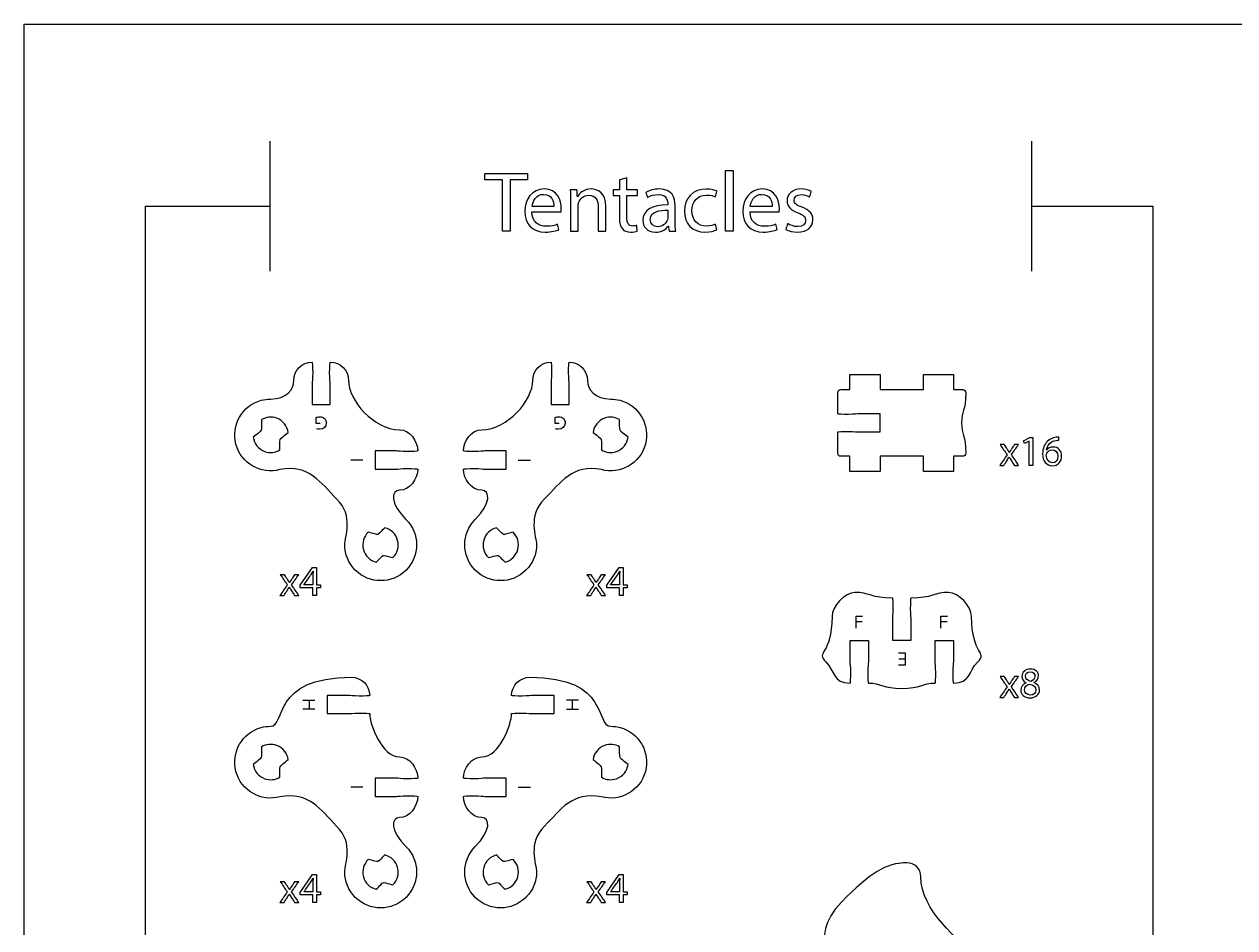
# Model space of a CAD drawing. Extents: x 0 to 1000, y 0 to 600.
# Drawn here: x 0 to 199.7, y 451.1 to 600 of the extents above; entities that cross this region are included whole.
import ezdxf

# ---------------------------------------------------------------- set-up
doc = ezdxf.new("R2010")
doc.units = 0
doc.header["$MEASUREMENT"] = 0
doc.layers.add('DEFAULT', color=7, linetype='CONTINUOUS')

msp = doc.modelspace()

# ---------------------------------------------------------------- linework, layer by layer
at = {"layer": 'DEFAULT', "color": 250}
for points in [[(1000.05, 0.05), (0.05, 0.05), (0.05, 600.05), (1000.05, 600.05)], [(78.92, 574.37), (76.03, 574.37), (76.03, 575.42), (83.07, 575.42), (83.07, 574.37), (80.16, 574.37), (80.16, 565.91), (78.92, 565.91)], [(115.72, 575.93), (116.96, 575.93), (116.96, 565.91), (115.72, 565.91)], [(165.79, 531.33), (165.78, 531.33), (164.98, 530.9), (164.86, 531.37), (165.86, 531.91), (166.39, 531.91), (166.39, 527.32), (165.79, 527.32)], [(47.66, 505.88), (47.66, 507.13), (45.53, 507.13), (45.53, 507.54), (47.58, 510.46), (48.25, 510.46), (48.25, 507.61), (48.89, 507.61), (48.89, 507.13), (48.25, 507.13), (48.25, 505.88)], [(98.24, 505.88), (98.24, 507.13), (96.11, 507.13), (96.11, 507.54), (98.15, 510.46), (98.82, 510.46), (98.82, 507.61), (99.46, 507.61), (99.46, 507.13), (98.82, 507.13), (98.82, 505.88)], [(47.66, 455.25), (47.66, 456.5), (45.53, 456.5), (45.53, 456.91), (47.58, 459.84), (48.25, 459.84), (48.25, 456.99), (48.89, 456.99), (48.89, 456.5), (48.25, 456.5), (48.25, 455.25)], [(98.24, 455.25), (98.24, 456.5), (96.11, 456.5), (96.11, 456.91), (98.15, 459.84), (98.82, 459.84), (98.82, 456.99), (99.46, 456.99), (99.46, 456.5), (98.82, 456.5), (98.82, 455.25)]]:
    msp.add_lwpolyline(points, close=True, dxfattribs=at)
for points in [[(40.57, 580.76), (40.57, 559.34)], [(166.14, 580.76), (166.14, 559.34)], [(166.14, 570.05), (186.14, 570.05), (186.14, 134.45), (20.05, 134.45), (20.05, 570.05), (40.56, 570.05)], [(55.91, 528.19), (53.89, 528.19)], [(81.53, 528.19), (83.55, 528.19)], [(137.22, 500.45), (137.22, 502.47), (138.31, 502.47)], [(137.22, 501.58), (138.25, 501.58)], [(151.22, 500.45), (151.22, 502.47), (152.31, 502.47)], [(151.22, 501.58), (152.25, 501.58)], [(144.2, 496.39), (145.33, 496.39), (145.33, 494.37), (144.24, 494.37)], [(144.29, 495.44), (145.33, 495.44)], [(45.97, 488.63), (47.99, 488.63)], [(47.99, 487.13), (45.97, 487.13)], [(47.04, 488.63), (47.04, 487.13)], [(91.47, 488.63), (89.45, 488.63)], [(89.45, 487.13), (91.47, 487.13)], [(90.4, 488.63), (90.4, 487.13)], [(55.91, 474.24), (53.89, 474.24)], [(81.53, 474.24), (83.55, 474.24)]]:
    msp.add_lwpolyline(points, dxfattribs=at)
for points, knots in [([(99.42, 574.7), (99.42, 574.04), (99.42, 573.39), (99.42, 572.74), (100.02, 572.74), (100.61, 572.74), (101.2, 572.74), (101.2, 572.42), (101.2, 572.11), (101.2, 571.79), (100.61, 571.79), (100.02, 571.79), (99.42, 571.79), (99.42, 570.56), (99.42, 569.34), (99.42, 568.11), (99.42, 567.26), (99.66, 566.78), (100.35, 566.78), (100.68, 566.78), (100.92, 566.83), (101.07, 566.87), (101.09, 566.56), (101.11, 566.25), (101.13, 565.94), (100.89, 565.84), (100.51, 565.77), (100.03, 565.77), (99.45, 565.77), (98.99, 565.95), (98.69, 566.29), (98.34, 566.66), (98.21, 567.26), (98.21, 568.07), (98.21, 569.31), (98.21, 570.55), (98.21, 571.79), (97.86, 571.79), (97.5, 571.79), (97.15, 571.79), (97.15, 572.11), (97.15, 572.42), (97.15, 572.74), (97.5, 572.74), (97.86, 572.74), (98.21, 572.74), (98.21, 573.28), (98.21, 573.83), (98.21, 574.37), (98.61, 574.48), (99.02, 574.59), (99.42, 574.7)], [3.559933, 3.559933, 3.559933, 3.559933, 9.119933, 9.119933, 9.119933, 14.158933, 14.158933, 14.158933, 16.837933, 16.837933, 16.837933, 21.876933, 21.876933, 21.876933, 32.314933, 32.314933, 32.314933, 33.314933, 33.314933, 33.314933, 34.314933, 34.314933, 34.314933, 36.959777, 36.959777, 36.959777, 37.959777, 37.959777, 37.959777, 38.959777, 38.959777, 38.959777, 39.959777, 39.959777, 39.959777, 50.517777, 50.517777, 50.517777, 53.516777, 53.516777, 53.516777, 56.195777, 56.195777, 56.195777, 59.194777, 59.194777, 59.194777, 63.834777, 63.834777, 63.834777, 67.394709, 67.394709, 67.394709, 67.394709]), ([(83.77, 569.1), (83.8, 567.42), (84.87, 566.73), (86.12, 566.73), (87, 566.73), (87.54, 566.88), (88.01, 567.08), (88.08, 566.78), (88.15, 566.49), (88.22, 566.19), (87.78, 565.99), (87.03, 565.77), (85.95, 565.77), (83.84, 565.77), (82.59, 567.15), (82.59, 569.21), (82.59, 571.27), (83.8, 572.89), (85.79, 572.89), (88.02, 572.89), (88.61, 570.93), (88.61, 569.68), (88.61, 569.42), (88.58, 569.22), (88.57, 569.1), (86.97, 569.1), (85.37, 569.1), (83.77, 569.1)], [13.597, 13.597, 13.597, 13.597, 14.597, 14.597, 14.597, 15.597, 15.597, 15.597, 18.187444, 18.187444, 18.187444, 19.187444, 19.187444, 19.187444, 20.187444, 20.187444, 20.187444, 21.187444, 21.187444, 21.187444, 22.187444, 22.187444, 22.187444, 23.187444, 23.187444, 23.187444, 36.784444, 36.784444, 36.784444, 36.784444]), ([(87.41, 569.99), (87.43, 570.78), (87.09, 572), (85.69, 572), (84.44, 572), (83.89, 570.85), (83.79, 569.99), (85, 569.99), (86.21, 569.99), (87.41, 569.99)], [10.278, 10.278, 10.278, 10.278, 11.278, 11.278, 11.278, 12.278, 12.278, 12.278, 22.556, 22.556, 22.556, 22.556]), ([(90.15, 570.89), (90.15, 571.59), (90.14, 572.17), (90.1, 572.74), (90.46, 572.74), (90.83, 572.74), (91.2, 572.74), (91.22, 572.36), (91.24, 571.98), (91.27, 571.61), (91.28, 571.61), (91.29, 571.61), (91.29, 571.61), (91.63, 572.26), (92.42, 572.89), (93.55, 572.89), (94.5, 572.89), (95.97, 572.33), (95.97, 569.99), (95.97, 568.63), (95.97, 567.27), (95.97, 565.91), (95.55, 565.91), (95.14, 565.91), (94.72, 565.91), (94.72, 567.22), (94.72, 568.53), (94.72, 569.84), (94.72, 570.94), (94.31, 571.86), (93.14, 571.86), (92.32, 571.86), (91.69, 571.28), (91.48, 570.59), (91.42, 570.44), (91.39, 570.23), (91.39, 570.01), (91.39, 568.65), (91.39, 567.28), (91.39, 565.91), (90.98, 565.91), (90.57, 565.91), (90.15, 565.91), (90.15, 567.57), (90.15, 569.23), (90.15, 570.89)], [14.117, 14.117, 14.117, 14.117, 15.117, 15.117, 15.117, 18.236, 18.236, 18.236, 21.441246, 21.441246, 21.441246, 21.521246, 21.521246, 21.521246, 22.521246, 22.521246, 22.521246, 23.521246, 23.521246, 23.521246, 35.078246, 35.078246, 35.078246, 38.598246, 38.598246, 38.598246, 49.756246, 49.756246, 49.756246, 50.756246, 50.756246, 50.756246, 51.756246, 51.756246, 51.756246, 52.756246, 52.756246, 52.756246, 64.394246, 64.394246, 64.394246, 67.914246, 67.914246, 67.914246, 82.031246, 82.031246, 82.031246, 82.031246]), ([(106.38, 565.91), (106.35, 566.2), (106.31, 566.48), (106.28, 566.77), (106.27, 566.77), (106.25, 566.77), (106.24, 566.77), (105.86, 566.23), (105.12, 565.75), (104.15, 565.75), (102.77, 565.75), (102.06, 566.73), (102.06, 567.71), (102.06, 569.37), (103.53, 570.27), (106.17, 570.25), (106.17, 570.3), (106.17, 570.35), (106.17, 570.39), (106.17, 570.96), (106.01, 571.98), (104.62, 571.98), (103.98, 571.98), (103.32, 571.78), (102.84, 571.47), (102.74, 571.74), (102.65, 572.01), (102.56, 572.29), (103.12, 572.65), (103.94, 572.89), (104.8, 572.89), (106.89, 572.89), (107.39, 571.47), (107.39, 570.1), (107.39, 569.25), (107.39, 568.4), (107.39, 567.55), (107.39, 566.95), (107.42, 566.37), (107.51, 565.91), (107.13, 565.91), (106.76, 565.91), (106.38, 565.91)], [0, 0, 0, 0, 2.456013, 2.456013, 2.456013, 2.576013, 2.576013, 2.576013, 3.576013, 3.576013, 3.576013, 4.576013, 4.576013, 4.576013, 5.576013, 5.576013, 5.576013, 5.976013, 5.976013, 5.976013, 6.976013, 6.976013, 6.976013, 7.976013, 7.976013, 7.976013, 10.4288, 10.4288, 10.4288, 11.4288, 11.4288, 11.4288, 12.4288, 12.4288, 12.4288, 19.6668, 19.6668, 19.6668, 20.6668, 20.6668, 20.6668, 23.8668, 23.8668, 23.8668, 23.8668]), ([(114.27, 566.16), (113.94, 565.99), (113.22, 565.77), (112.31, 565.77), (110.25, 565.77), (108.91, 567.16), (108.91, 569.25), (108.91, 571.35), (110.34, 572.88), (112.57, 572.88), (113.31, 572.88), (113.96, 572.69), (114.3, 572.53), (114.2, 572.21), (114.11, 571.89), (114.01, 571.57), (113.72, 571.74), (113.25, 571.89), (112.57, 571.89), (111.01, 571.89), (110.16, 570.73), (110.16, 569.31), (110.16, 567.73), (111.18, 566.75), (112.53, 566.75), (113.24, 566.75), (113.7, 566.94), (114.06, 567.09), (114.13, 566.78), (114.2, 566.47), (114.27, 566.16)], [2.707323, 2.707323, 2.707323, 2.707323, 3.707323, 3.707323, 3.707323, 4.707323, 4.707323, 4.707323, 5.707323, 5.707323, 5.707323, 6.707323, 6.707323, 6.707323, 9.542531, 9.542531, 9.542531, 10.542531, 10.542531, 10.542531, 11.542531, 11.542531, 11.542531, 12.542531, 12.542531, 12.542531, 13.542531, 13.542531, 13.542531, 16.249854, 16.249854, 16.249854, 16.249854]), ([(119.74, 569.1), (119.77, 567.42), (120.84, 566.73), (122.08, 566.73), (122.97, 566.73), (123.51, 566.88), (123.98, 567.08), (124.05, 566.78), (124.12, 566.49), (124.19, 566.19), (123.75, 565.99), (123, 565.77), (121.92, 565.77), (119.81, 565.77), (118.56, 567.15), (118.56, 569.21), (118.56, 571.27), (119.77, 572.89), (121.76, 572.89), (123.99, 572.89), (124.58, 570.93), (124.58, 569.68), (124.58, 569.42), (124.55, 569.22), (124.54, 569.1), (122.94, 569.1), (121.34, 569.1), (119.74, 569.1)], [13.597, 13.597, 13.597, 13.597, 14.597, 14.597, 14.597, 15.597, 15.597, 15.597, 18.187444, 18.187444, 18.187444, 19.187444, 19.187444, 19.187444, 20.187444, 20.187444, 20.187444, 21.187444, 21.187444, 21.187444, 22.187444, 22.187444, 22.187444, 23.187444, 23.187444, 23.187444, 36.784444, 36.784444, 36.784444, 36.784444]), ([(123.38, 569.99), (123.4, 570.78), (123.06, 572), (121.66, 572), (120.41, 572), (119.86, 570.85), (119.76, 569.99), (120.97, 569.99), (122.17, 569.99), (123.38, 569.99)], [10.278, 10.278, 10.278, 10.278, 11.278, 11.278, 11.278, 12.278, 12.278, 12.278, 22.556, 22.556, 22.556, 22.556]), ([(125.95, 567.18), (126.32, 566.94), (126.97, 566.68), (127.59, 566.68), (128.49, 566.68), (128.91, 567.14), (128.91, 567.7), (128.91, 568.29), (128.56, 568.62), (127.64, 568.96), (126.42, 569.39), (125.84, 570.07), (125.84, 570.89), (125.84, 571.99), (126.73, 572.89), (128.19, 572.89), (128.89, 572.89), (129.49, 572.69), (129.87, 572.47), (129.77, 572.17), (129.67, 571.87), (129.56, 571.57), (129.3, 571.74), (128.8, 571.96), (128.17, 571.96), (127.43, 571.96), (127.02, 571.54), (127.02, 571.03), (127.02, 570.47), (127.43, 570.21), (128.32, 569.87), (129.51, 569.42), (130.11, 568.83), (130.11, 567.81), (130.11, 566.61), (129.18, 565.77), (127.56, 565.77), (126.81, 565.77), (126.12, 565.95), (125.64, 566.23), (125.74, 566.55), (125.85, 566.86), (125.95, 567.18)], [2.82078, 2.82078, 2.82078, 2.82078, 3.82078, 3.82078, 3.82078, 4.82078, 4.82078, 4.82078, 5.82078, 5.82078, 5.82078, 6.82078, 6.82078, 6.82078, 7.82078, 7.82078, 7.82078, 8.82078, 8.82078, 8.82078, 11.526862, 11.526862, 11.526862, 12.526862, 12.526862, 12.526862, 13.526862, 13.526862, 13.526862, 14.526862, 14.526862, 14.526862, 15.526862, 15.526862, 15.526862, 16.526862, 16.526862, 16.526862, 17.526862, 17.526862, 17.526862, 20.347642, 20.347642, 20.347642, 20.347642]), ([(106.2, 569.39), (104.84, 569.42), (103.3, 569.18), (103.3, 567.86), (103.3, 567.05), (103.84, 566.67), (104.47, 566.67), (105.36, 566.67), (105.93, 567.23), (106.13, 567.81), (106.17, 567.94), (106.2, 568.08), (106.2, 568.21), (106.2, 568.6), (106.2, 569), (106.2, 569.39)], [3.359, 3.359, 3.359, 3.359, 4.359, 4.359, 4.359, 5.359, 5.359, 5.359, 6.359, 6.359, 6.359, 7.359, 7.359, 7.359, 10.718, 10.718, 10.718, 10.718]), ([(48.86, 534.24), (48.64, 534.24), (48.42, 534.24), (48.2, 534.24), (48.2, 534.56), (48.2, 534.89), (48.2, 535.21), (48.31, 535.25), (48.54, 535.32), (48.82, 535.32), (49.12, 535.32), (49.37, 535.24), (49.57, 535.05), (49.75, 534.89), (49.85, 534.62), (49.85, 534.3), (49.85, 533.7), (49.44, 533.26), (48.76, 533.26), (48.53, 533.26), (48.34, 533.31), (48.26, 533.35)], [0, 0, 0, 0, 1.887, 1.887, 1.887, 4.641, 4.641, 4.641, 5.641, 5.641, 5.641, 6.641, 6.641, 6.641, 7.641, 7.641, 7.641, 8.641, 8.641, 8.641, 9.641, 9.641, 9.641, 9.641]), ([(88.25, 534.24), (88.03, 534.24), (87.81, 534.24), (87.59, 534.24), (87.59, 534.56), (87.59, 534.89), (87.59, 535.21), (87.7, 535.25), (87.94, 535.32), (88.21, 535.32), (88.51, 535.32), (88.77, 535.24), (88.96, 535.05), (89.14, 534.89), (89.25, 534.62), (89.25, 534.3), (89.24, 533.7), (88.83, 533.26), (88.15, 533.26), (87.92, 533.26), (87.73, 533.31), (87.65, 533.35)], [0, 0, 0, 0, 1.887, 1.887, 1.887, 4.641, 4.641, 4.641, 5.641, 5.641, 5.641, 6.641, 6.641, 6.641, 7.641, 7.641, 7.641, 8.641, 8.641, 8.641, 9.641, 9.641, 9.641, 9.641]), ([(170.68, 531.47), (170.56, 531.48), (170.39, 531.47), (170.22, 531.44), (169.24, 531.28), (168.73, 530.57), (168.62, 529.81), (168.63, 529.81), (168.64, 529.81), (168.64, 529.81), (168.86, 530.1), (169.24, 530.34), (169.75, 530.34), (170.56, 530.34), (171.13, 529.76), (171.13, 528.86), (171.13, 528.02), (170.56, 527.24), (169.61, 527.24), (168.63, 527.24), (167.99, 528.01), (167.99, 529.2), (167.99, 530.1), (168.31, 530.82), (168.76, 531.27), (169.14, 531.64), (169.65, 531.87), (170.23, 531.94), (170.42, 531.97), (170.57, 531.98), (170.68, 531.98), (170.68, 531.81), (170.68, 531.64), (170.68, 531.47)], [1.44, 1.44, 1.44, 1.44, 2.44, 2.44, 2.44, 3.44, 3.44, 3.44, 3.5, 3.5, 3.5, 4.5, 4.5, 4.5, 5.5, 5.5, 5.5, 6.5, 6.5, 6.5, 7.5, 7.5, 7.5, 8.5, 8.5, 8.5, 9.5, 9.5, 9.5, 10.5, 10.5, 10.5, 11.94, 11.94, 11.94, 11.94]), ([(161.67, 530.74), (161.83, 530.49), (161.99, 530.25), (162.15, 530), (162.28, 529.81), (162.39, 529.64), (162.5, 529.45), (162.51, 529.45), (162.51, 529.45), (162.52, 529.45), (162.63, 529.65), (162.75, 529.83), (162.86, 530.01), (163.02, 530.25), (163.18, 530.5), (163.34, 530.74), (163.56, 530.74), (163.79, 530.74), (164.01, 530.74), (163.62, 530.19), (163.23, 529.64), (162.84, 529.09), (163.24, 528.5), (163.64, 527.91), (164.04, 527.32), (163.81, 527.32), (163.57, 527.32), (163.34, 527.32), (163.17, 527.58), (163, 527.83), (162.84, 528.09), (162.7, 528.29), (162.59, 528.48), (162.47, 528.68), (162.47, 528.68), (162.46, 528.68), (162.46, 528.68), (162.34, 528.48), (162.22, 528.3), (162.1, 528.09), (161.93, 527.83), (161.77, 527.58), (161.6, 527.32), (161.37, 527.32), (161.15, 527.32), (160.92, 527.32), (161.32, 527.9), (161.73, 528.48), (162.13, 529.07), (161.75, 529.62), (161.36, 530.18), (160.97, 530.74), (161.21, 530.74), (161.44, 530.74), (161.67, 530.74)], [0, 0, 0, 0, 2.49699, 2.49699, 2.49699, 3.49699, 3.49699, 3.49699, 3.55699, 3.55699, 3.55699, 4.55699, 4.55699, 4.55699, 7.026817, 7.026817, 7.026817, 8.926817, 8.926817, 8.926817, 14.654675, 14.654675, 14.654675, 20.703113, 20.703113, 20.703113, 22.704113, 22.704113, 22.704113, 25.305805, 25.305805, 25.305805, 26.305805, 26.305805, 26.305805, 26.345805, 26.345805, 26.345805, 27.345805, 27.345805, 27.345805, 29.936635, 29.936635, 29.936635, 31.877635, 31.877635, 31.877635, 37.898761, 37.898761, 37.898761, 43.663784, 43.663784, 43.663784, 45.623784, 45.623784, 45.623784, 45.623784]), ([(170.51, 528.83), (170.51, 529.48), (170.13, 529.88), (169.56, 529.88), (169.19, 529.88), (168.84, 529.64), (168.67, 529.31), (168.63, 529.24), (168.6, 529.15), (168.6, 529.04), (168.62, 528.28), (168.96, 527.72), (169.61, 527.72), (170.15, 527.72), (170.51, 528.17), (170.51, 528.83)], [1, 1, 1, 1, 2, 2, 2, 3, 3, 3, 4, 4, 4, 5, 5, 5, 6, 6, 6, 6]), ([(42.96, 509.29), (43.13, 509.05), (43.29, 508.8), (43.45, 508.56), (43.58, 508.37), (43.68, 508.19), (43.8, 508), (43.8, 508), (43.81, 508), (43.82, 508), (43.93, 508.21), (44.04, 508.38), (44.16, 508.57), (44.32, 508.81), (44.48, 509.05), (44.64, 509.29), (44.86, 509.29), (45.08, 509.29), (45.31, 509.29), (44.92, 508.74), (44.53, 508.19), (44.14, 507.64), (44.54, 507.05), (44.94, 506.47), (45.34, 505.88), (45.11, 505.88), (44.87, 505.88), (44.64, 505.88), (44.47, 506.13), (44.3, 506.39), (44.14, 506.65), (44, 506.84), (43.89, 507.03), (43.77, 507.24), (43.76, 507.24), (43.76, 507.24), (43.75, 507.24), (43.64, 507.03), (43.52, 506.85), (43.39, 506.65), (43.23, 506.39), (43.07, 506.13), (42.9, 505.88), (42.67, 505.88), (42.44, 505.88), (42.22, 505.88), (42.62, 506.46), (43.03, 507.04), (43.43, 507.62), (43.04, 508.18), (42.66, 508.74), (42.27, 509.29), (42.5, 509.29), (42.73, 509.29), (42.96, 509.29)], [0, 0, 0, 0, 2.49699, 2.49699, 2.49699, 3.49699, 3.49699, 3.49699, 3.55699, 3.55699, 3.55699, 4.55699, 4.55699, 4.55699, 7.026817, 7.026817, 7.026817, 8.926817, 8.926817, 8.926817, 14.654675, 14.654675, 14.654675, 20.703113, 20.703113, 20.703113, 22.704113, 22.704113, 22.704113, 25.305805, 25.305805, 25.305805, 26.305805, 26.305805, 26.305805, 26.345805, 26.345805, 26.345805, 27.345805, 27.345805, 27.345805, 29.936635, 29.936635, 29.936635, 31.877635, 31.877635, 31.877635, 37.898761, 37.898761, 37.898761, 43.663784, 43.663784, 43.663784, 45.623784, 45.623784, 45.623784, 45.623784]), ([(47.66, 507.61), (47.66, 508.12), (47.66, 508.63), (47.66, 509.14), (47.66, 509.38), (47.67, 509.62), (47.68, 509.86), (47.68, 509.86), (47.67, 509.86), (47.66, 509.86), (47.52, 509.6), (47.41, 509.4), (47.28, 509.19), (46.91, 508.67), (46.53, 508.15), (46.16, 507.63), (46.16, 507.62), (46.16, 507.62), (46.16, 507.61), (46.66, 507.61), (47.16, 507.61), (47.66, 507.61)], [4.261, 4.261, 4.261, 4.261, 8.602, 8.602, 8.602, 9.602, 9.602, 9.602, 9.662, 9.662, 9.662, 10.662, 10.662, 10.662, 16.108467, 16.108467, 16.108467, 16.148467, 16.148467, 16.148467, 20.409467, 20.409467, 20.409467, 20.409467]), ([(93.54, 509.29), (93.7, 509.05), (93.86, 508.8), (94.02, 508.56), (94.15, 508.37), (94.26, 508.19), (94.37, 508), (94.38, 508), (94.38, 508), (94.39, 508), (94.5, 508.21), (94.62, 508.38), (94.73, 508.57), (94.89, 508.81), (95.05, 509.05), (95.21, 509.29), (95.43, 509.29), (95.66, 509.29), (95.88, 509.29), (95.49, 508.74), (95.1, 508.19), (94.72, 507.64), (95.12, 507.05), (95.52, 506.47), (95.92, 505.88), (95.68, 505.88), (95.45, 505.88), (95.21, 505.88), (95.04, 506.13), (94.88, 506.39), (94.71, 506.65), (94.58, 506.84), (94.46, 507.03), (94.34, 507.24), (94.34, 507.24), (94.33, 507.24), (94.33, 507.24), (94.21, 507.03), (94.1, 506.85), (93.97, 506.65), (93.8, 506.39), (93.64, 506.13), (93.47, 505.88), (93.25, 505.88), (93.02, 505.88), (92.79, 505.88), (93.19, 506.46), (93.6, 507.04), (94, 507.62), (93.62, 508.18), (93.23, 508.74), (92.85, 509.29), (93.08, 509.29), (93.31, 509.29), (93.54, 509.29)], [1.96, 1.96, 1.96, 1.96, 4.45699, 4.45699, 4.45699, 5.45699, 5.45699, 5.45699, 5.51699, 5.51699, 5.51699, 6.51699, 6.51699, 6.51699, 8.986817, 8.986817, 8.986817, 10.886817, 10.886817, 10.886817, 16.614675, 16.614675, 16.614675, 22.663113, 22.663113, 22.663113, 24.664113, 24.664113, 24.664113, 27.265805, 27.265805, 27.265805, 28.265805, 28.265805, 28.265805, 28.305805, 28.305805, 28.305805, 29.305805, 29.305805, 29.305805, 31.896635, 31.896635, 31.896635, 33.837635, 33.837635, 33.837635, 39.858761, 39.858761, 39.858761, 45.623784, 45.623784, 45.623784, 47.583784, 47.583784, 47.583784, 47.583784]), ([(98.24, 507.61), (98.24, 508.12), (98.24, 508.63), (98.24, 509.14), (98.24, 509.38), (98.24, 509.62), (98.26, 509.86), (98.25, 509.86), (98.24, 509.86), (98.24, 509.86), (98.1, 509.6), (97.98, 509.4), (97.86, 509.19), (97.48, 508.67), (97.11, 508.15), (96.73, 507.63), (96.73, 507.62), (96.73, 507.62), (96.73, 507.61), (97.23, 507.61), (97.74, 507.61), (98.24, 507.61)], [4.261, 4.261, 4.261, 4.261, 8.602, 8.602, 8.602, 9.602, 9.602, 9.602, 9.662, 9.662, 9.662, 10.662, 10.662, 10.662, 16.108467, 16.108467, 16.108467, 16.148467, 16.148467, 16.148467, 20.409467, 20.409467, 20.409467, 20.409467]), ([(164.39, 490.23), (164.39, 490.81), (164.73, 491.22), (165.3, 491.46), (165.3, 491.46), (165.3, 491.47), (165.29, 491.48), (164.78, 491.72), (164.57, 492.11), (164.57, 492.51), (164.57, 493.23), (165.18, 493.73), (165.98, 493.73), (166.87, 493.73), (167.32, 493.17), (167.32, 492.6), (167.32, 492.21), (167.13, 491.79), (166.56, 491.53), (166.56, 491.52), (166.56, 491.51), (166.56, 491.51), (167.13, 491.28), (167.49, 490.88), (167.49, 490.32), (167.49, 489.52), (166.8, 488.99), (165.93, 488.99), (164.97, 488.99), (164.39, 489.56), (164.39, 490.23)], [1, 1, 1, 1, 2, 2, 2, 2.063246, 2.063246, 2.063246, 3.063246, 3.063246, 3.063246, 4.063246, 4.063246, 4.063246, 5.063246, 5.063246, 5.063246, 6.063246, 6.063246, 6.063246, 6.124246, 6.124246, 6.124246, 7.124246, 7.124246, 7.124246, 8.124246, 8.124246, 8.124246, 9.124246, 9.124246, 9.124246, 9.124246]), ([(165.15, 492.55), (165.15, 492.09), (165.5, 491.84), (166.03, 491.7), (166.42, 491.84), (166.73, 492.12), (166.73, 492.54), (166.73, 492.9), (166.51, 493.28), (165.95, 493.28), (165.43, 493.28), (165.15, 492.94), (165.15, 492.55)], [1, 1, 1, 1, 2, 2, 2, 3, 3, 3, 4, 4, 4, 5, 5, 5, 5]), ([(161.67, 492.48), (161.83, 492.23), (161.99, 491.99), (162.15, 491.75), (162.28, 491.55), (162.39, 491.38), (162.5, 491.19), (162.51, 491.19), (162.51, 491.19), (162.52, 491.19), (162.63, 491.39), (162.75, 491.57), (162.86, 491.75), (163.02, 491.99), (163.18, 492.24), (163.34, 492.48), (163.56, 492.48), (163.79, 492.48), (164.01, 492.48), (163.62, 491.93), (163.23, 491.38), (162.84, 490.83), (163.24, 490.24), (163.64, 489.65), (164.04, 489.06), (163.81, 489.06), (163.57, 489.06), (163.34, 489.06), (163.17, 489.32), (163, 489.58), (162.84, 489.83), (162.7, 490.03), (162.59, 490.22), (162.47, 490.43), (162.47, 490.43), (162.46, 490.43), (162.46, 490.43), (162.34, 490.22), (162.22, 490.04), (162.1, 489.83), (161.93, 489.58), (161.77, 489.32), (161.6, 489.06), (161.37, 489.06), (161.15, 489.06), (160.92, 489.06), (161.32, 489.64), (161.73, 490.23), (162.13, 490.81), (161.75, 491.36), (161.36, 491.92), (160.97, 492.48), (161.21, 492.48), (161.44, 492.48), (161.67, 492.48)], [0, 0, 0, 0, 2.496157, 2.496157, 2.496157, 3.496157, 3.496157, 3.496157, 3.556157, 3.556157, 3.556157, 4.556157, 4.556157, 4.556157, 7.025983, 7.025983, 7.025983, 8.925983, 8.925983, 8.925983, 14.653842, 14.653842, 14.653842, 20.70228, 20.70228, 20.70228, 22.70328, 22.70328, 22.70328, 25.30581, 25.30581, 25.30581, 26.30581, 26.30581, 26.30581, 26.34581, 26.34581, 26.34581, 27.34581, 27.34581, 27.34581, 29.937481, 29.937481, 29.937481, 31.878481, 31.878481, 31.878481, 37.899608, 37.899608, 37.899608, 43.66463, 43.66463, 43.66463, 45.62463, 45.62463, 45.62463, 45.62463]), ([(166.86, 490.26), (166.86, 490.81), (166.47, 491.08), (165.85, 491.26), (165.31, 491.1), (165.02, 490.75), (165.02, 490.31), (165, 489.85), (165.36, 489.44), (165.94, 489.44), (166.5, 489.44), (166.86, 489.78), (166.86, 490.26)], [1, 1, 1, 1, 2, 2, 2, 3, 3, 3, 4, 4, 4, 5, 5, 5, 5]), ([(47.66, 456.99), (47.66, 457.5), (47.66, 458.01), (47.66, 458.52), (47.66, 458.76), (47.67, 459), (47.68, 459.24), (47.68, 459.24), (47.67, 459.24), (47.66, 459.24), (47.52, 458.97), (47.41, 458.77), (47.28, 458.56), (46.91, 458.04), (46.53, 457.52), (46.16, 457), (46.16, 457), (46.16, 456.99), (46.16, 456.99), (46.66, 456.99), (47.16, 456.99), (47.66, 456.99)], [4.261, 4.261, 4.261, 4.261, 8.602, 8.602, 8.602, 9.602, 9.602, 9.602, 9.662, 9.662, 9.662, 10.662, 10.662, 10.662, 16.108467, 16.108467, 16.108467, 16.148467, 16.148467, 16.148467, 20.409467, 20.409467, 20.409467, 20.409467]), ([(98.24, 456.99), (98.24, 457.5), (98.24, 458.01), (98.24, 458.52), (98.24, 458.76), (98.24, 459), (98.26, 459.24), (98.25, 459.24), (98.24, 459.24), (98.24, 459.24), (98.1, 458.97), (97.98, 458.77), (97.86, 458.56), (97.48, 458.04), (97.11, 457.52), (96.73, 457), (96.73, 457), (96.73, 456.99), (96.73, 456.99), (97.23, 456.99), (97.74, 456.99), (98.24, 456.99)], [4.261, 4.261, 4.261, 4.261, 8.602, 8.602, 8.602, 9.602, 9.602, 9.602, 9.662, 9.662, 9.662, 10.662, 10.662, 10.662, 16.108467, 16.108467, 16.108467, 16.148467, 16.148467, 16.148467, 20.409467, 20.409467, 20.409467, 20.409467]), ([(42.96, 458.67), (43.13, 458.42), (43.29, 458.18), (43.45, 457.93), (43.58, 457.74), (43.68, 457.57), (43.8, 457.38), (43.8, 457.38), (43.81, 457.38), (43.82, 457.38), (43.93, 457.58), (44.04, 457.76), (44.16, 457.94), (44.32, 458.18), (44.48, 458.43), (44.64, 458.67), (44.86, 458.67), (45.08, 458.67), (45.31, 458.67), (44.92, 458.12), (44.53, 457.57), (44.14, 457.02), (44.54, 456.43), (44.94, 455.84), (45.34, 455.25), (45.11, 455.25), (44.87, 455.25), (44.64, 455.25), (44.47, 455.51), (44.3, 455.77), (44.14, 456.02), (44, 456.22), (43.89, 456.41), (43.77, 456.61), (43.76, 456.61), (43.76, 456.61), (43.75, 456.61), (43.64, 456.41), (43.52, 456.23), (43.39, 456.02), (43.23, 455.77), (43.07, 455.51), (42.9, 455.25), (42.67, 455.25), (42.44, 455.25), (42.22, 455.25), (42.62, 455.83), (43.03, 456.41), (43.43, 457), (43.04, 457.55), (42.66, 458.11), (42.27, 458.67), (42.5, 458.67), (42.73, 458.67), (42.96, 458.67)], [0, 0, 0, 0, 2.49699, 2.49699, 2.49699, 3.49699, 3.49699, 3.49699, 3.55699, 3.55699, 3.55699, 4.55699, 4.55699, 4.55699, 7.026817, 7.026817, 7.026817, 8.926817, 8.926817, 8.926817, 14.655492, 14.655492, 14.655492, 20.703931, 20.703931, 20.703931, 22.704931, 22.704931, 22.704931, 25.30746, 25.30746, 25.30746, 26.30746, 26.30746, 26.30746, 26.34746, 26.34746, 26.34746, 27.34746, 27.34746, 27.34746, 29.939132, 29.939132, 29.939132, 31.880132, 31.880132, 31.880132, 37.902079, 37.902079, 37.902079, 43.667101, 43.667101, 43.667101, 45.627101, 45.627101, 45.627101, 45.627101]), ([(93.54, 458.67), (93.7, 458.42), (93.86, 458.18), (94.02, 457.93), (94.15, 457.74), (94.26, 457.57), (94.37, 457.38), (94.38, 457.38), (94.38, 457.38), (94.39, 457.38), (94.5, 457.58), (94.62, 457.76), (94.73, 457.94), (94.89, 458.18), (95.05, 458.43), (95.21, 458.67), (95.43, 458.67), (95.66, 458.67), (95.88, 458.67), (95.49, 458.12), (95.1, 457.57), (94.72, 457.02), (95.12, 456.43), (95.52, 455.84), (95.92, 455.25), (95.68, 455.25), (95.45, 455.25), (95.21, 455.25), (95.04, 455.51), (94.88, 455.77), (94.71, 456.02), (94.58, 456.22), (94.46, 456.41), (94.34, 456.61), (94.34, 456.61), (94.33, 456.61), (94.33, 456.61), (94.21, 456.41), (94.1, 456.23), (93.97, 456.02), (93.8, 455.77), (93.64, 455.51), (93.47, 455.25), (93.25, 455.25), (93.02, 455.25), (92.79, 455.25), (93.19, 455.83), (93.6, 456.41), (94, 457), (93.62, 457.55), (93.23, 458.11), (92.85, 458.67), (93.08, 458.67), (93.31, 458.67), (93.54, 458.67)], [0, 0, 0, 0, 2.49699, 2.49699, 2.49699, 3.49699, 3.49699, 3.49699, 3.55699, 3.55699, 3.55699, 4.55699, 4.55699, 4.55699, 7.026817, 7.026817, 7.026817, 8.926817, 8.926817, 8.926817, 14.655492, 14.655492, 14.655492, 20.703931, 20.703931, 20.703931, 22.704931, 22.704931, 22.704931, 25.30746, 25.30746, 25.30746, 26.30746, 26.30746, 26.30746, 26.34746, 26.34746, 26.34746, 27.34746, 27.34746, 27.34746, 29.939132, 29.939132, 29.939132, 31.880132, 31.880132, 31.880132, 37.902079, 37.902079, 37.902079, 43.667101, 43.667101, 43.667101, 45.627101, 45.627101, 45.627101, 45.627101])]:
    msp.add_open_spline(points, degree=3, knots=knots, dxfattribs=at)
at = {"layer": 'DEFAULT', "color": 1}
for points, knots in [([(61.94, 523.2), (63.6, 523.2), (64.94, 525.04), (64.94, 526.7), (64.94, 526.75), (64.16, 526.79), (63.2, 526.79), (62.22, 526.79), (61.62, 526.7), (61.45, 526.7), (60.28, 526.7), (59.11, 526.7), (57.94, 526.7), (57.94, 527.7), (57.94, 528.69), (57.94, 529.69), (59.11, 529.69), (60.28, 529.69), (61.45, 529.69), (61.62, 529.69), (62.22, 529.6), (63.2, 529.6), (64.16, 529.6), (64.94, 529.64), (64.94, 529.69), (64.94, 531.36), (63.6, 533.2), (61.94, 533.2), (57.69, 533.2), (53.52, 538.05), (53.52, 541.33), (53.52, 542.99), (52.18, 544.33), (50.52, 544.33), (50.47, 544.33), (50.42, 543.55), (50.42, 542.58), (50.42, 541.61), (50.52, 541), (50.52, 540.83), (50.52, 539.66), (50.52, 538.5), (50.52, 537.33), (49.52, 537.33), (48.52, 537.33), (47.52, 537.33), (47.52, 538.5), (47.52, 539.66), (47.52, 540.83), (47.52, 541), (47.62, 541.61), (47.62, 542.58), (47.62, 543.55), (47.58, 544.33), (47.52, 544.33), (45.86, 544.33), (44.52, 542.99), (44.52, 541.33), (44.52, 539.86), (43.3, 538.24), (40.67, 538.25), (40.17, 538.25), (39.66, 538.19), (39.15, 538.05), (36, 537.2), (34.12, 533.95), (34.97, 530.8), (35.81, 527.65), (39.06, 525.77), (42.21, 526.62), (47.02, 527.54), (48.91, 524.46), (51.57, 521.8), (54.48, 518.89), (52.91, 515.56), (52.91, 514.22), (52.91, 512.7), (53.49, 511.19), (54.65, 510.04), (56.97, 507.73), (60.71, 507.73), (63.02, 510.04), (65.32, 512.36), (65.32, 516.11), (63, 518.41), (60.34, 521.08), (60.57, 523.2), (61.94, 523.2)], [1, 1, 1, 1, 2, 2, 2, 3, 3, 3, 4, 4, 4, 13.93, 13.93, 13.93, 22.43, 22.43, 22.43, 32.36, 32.36, 32.36, 33.36, 33.36, 33.36, 34.36, 34.36, 34.36, 35.36, 35.36, 35.36, 36.36, 36.36, 36.36, 37.36, 37.36, 37.36, 38.36, 38.36, 38.36, 39.36, 39.36, 39.36, 49.28, 49.28, 49.28, 57.78, 57.78, 57.78, 67.7, 67.7, 67.7, 68.7, 68.7, 68.7, 69.7, 69.7, 69.7, 70.7, 70.7, 70.7, 71.7, 71.7, 71.7, 72.7, 72.7, 72.7, 73.7, 73.7, 73.7, 74.7, 74.7, 74.7, 75.7, 75.7, 75.7, 76.7, 76.7, 76.7, 77.7, 77.7, 77.7, 78.7, 78.7, 78.7, 79.7, 79.7, 79.7, 80.7, 80.7, 80.7, 80.7]), ([(74.44, 518.41), (72.12, 516.11), (72.12, 512.36), (74.43, 510.04), (76.73, 507.73), (80.48, 507.73), (82.79, 510.04), (83.95, 511.19), (84.53, 512.7), (84.53, 514.22), (84.53, 515.56), (82.96, 518.89), (85.87, 521.8), (88.53, 524.46), (90.42, 527.54), (95.23, 526.62), (98.38, 525.77), (101.63, 527.65), (102.48, 530.8), (103.33, 533.95), (101.45, 537.2), (98.3, 538.05), (97.78, 538.19), (97.28, 538.25), (96.77, 538.25), (94.14, 538.24), (92.92, 539.86), (92.92, 541.33), (92.92, 542.99), (91.58, 544.33), (89.92, 544.33), (89.86, 544.33), (89.82, 543.55), (89.82, 542.58), (89.82, 541.61), (89.92, 541), (89.92, 540.83), (89.92, 539.66), (89.92, 538.5), (89.92, 537.33), (88.92, 537.33), (87.92, 537.33), (86.92, 537.33), (86.92, 538.5), (86.92, 539.66), (86.92, 540.83), (86.92, 541), (87.02, 541.61), (87.02, 542.58), (87.02, 543.55), (86.97, 544.33), (86.92, 544.33), (85.26, 544.33), (83.92, 542.99), (83.92, 541.33), (83.92, 538.05), (79.75, 533.2), (75.5, 533.2), (73.84, 533.2), (72.5, 531.36), (72.5, 529.69), (72.5, 529.64), (73.28, 529.6), (74.25, 529.6), (75.22, 529.6), (75.82, 529.69), (76, 529.69), (77.16, 529.69), (78.33, 529.69), (79.5, 529.69), (79.5, 528.69), (79.5, 527.7), (79.5, 526.7), (78.33, 526.7), (77.16, 526.7), (76, 526.7), (75.82, 526.7), (75.22, 526.79), (74.25, 526.79), (73.28, 526.79), (72.5, 526.75), (72.5, 526.7), (72.5, 525.04), (73.84, 523.2), (75.5, 523.2), (76.87, 523.2), (77.1, 521.08), (74.44, 518.41)], [2, 2, 2, 2, 3, 3, 3, 4, 4, 4, 5, 5, 5, 6, 6, 6, 7, 7, 7, 8, 8, 8, 9, 9, 9, 10, 10, 10, 11, 11, 11, 12, 12, 12, 13, 13, 13, 14, 14, 14, 23.92, 23.92, 23.92, 32.42, 32.42, 32.42, 42.34, 42.34, 42.34, 43.34, 43.34, 43.34, 44.34, 44.34, 44.34, 45.34, 45.34, 45.34, 46.34, 46.34, 46.34, 47.34, 47.34, 47.34, 48.34, 48.34, 48.34, 49.34, 49.34, 49.34, 59.27, 59.27, 59.27, 67.77, 67.77, 67.77, 77.7, 77.7, 77.7, 78.7, 78.7, 78.7, 79.7, 79.7, 79.7, 80.7, 80.7, 80.7, 81.7, 81.7, 81.7, 81.7]), ([(134.21, 529.32), (134.21, 529.04), (134.43, 528.82), (134.71, 528.82), (135.21, 528.82), (135.71, 528.82), (136.21, 528.82), (136.21, 527.99), (136.21, 527.15), (136.21, 526.32), (137.88, 526.32), (139.54, 526.32), (141.21, 526.32), (141.21, 527.15), (141.21, 527.99), (141.21, 528.82), (143.58, 528.82), (145.95, 528.82), (148.32, 528.82), (148.32, 527.98), (148.32, 527.15), (148.32, 526.32), (149.98, 526.32), (151.65, 526.32), (153.32, 526.32), (153.32, 527.15), (153.32, 527.98), (153.32, 528.82), (153.82, 528.82), (154.32, 528.82), (154.82, 528.82), (155.1, 528.82), (155.32, 529.04), (155.32, 529.32), (155.32, 532.36), (154.62, 532.34), (154.62, 534.32), (154.62, 536.29), (155.32, 536.27), (155.32, 539.31), (155.32, 539.59), (155.1, 539.82), (154.82, 539.82), (154.32, 539.82), (153.82, 539.82), (153.32, 539.82), (153.32, 540.65), (153.32, 541.48), (153.32, 542.32), (151.65, 542.32), (149.99, 542.32), (148.32, 542.32), (148.32, 541.48), (148.32, 540.65), (148.32, 539.81), (145.95, 539.81), (143.58, 539.82), (141.21, 539.82), (141.21, 540.65), (141.21, 541.48), (141.21, 542.32), (139.55, 542.32), (137.88, 542.32), (136.21, 542.32), (136.21, 541.48), (136.21, 540.65), (136.21, 539.82), (135.71, 539.82), (135.21, 539.82), (134.71, 539.82), (134.43, 539.82), (134.21, 539.6), (134.21, 539.32), (134.21, 538.15), (134.21, 536.98), (134.21, 535.82), (134.21, 535.76), (134.99, 535.72), (135.96, 535.72), (136.93, 535.72), (137.54, 535.82), (137.71, 535.82), (138.88, 535.82), (140.04, 535.82), (141.21, 535.82), (141.21, 534.82), (141.21, 533.82), (141.21, 532.82), (140.04, 532.82), (138.88, 532.82), (137.71, 532.82), (137.54, 532.82), (136.93, 532.92), (135.96, 532.92), (134.99, 532.92), (134.21, 532.87), (134.21, 532.82), (134.21, 531.65), (134.21, 530.49), (134.21, 529.32)], [9.913, 9.913, 9.913, 9.913, 10.913, 10.913, 10.913, 15.163, 15.163, 15.163, 22.253, 22.253, 22.253, 36.423, 36.423, 36.423, 43.523007, 43.523007, 43.523007, 63.664017, 63.664017, 63.664017, 70.744024, 70.744024, 70.744024, 84.924024, 84.924024, 84.924024, 92.004024, 92.004024, 92.004024, 96.254024, 96.254024, 96.254024, 97.254024, 97.254024, 97.254024, 98.254024, 98.254024, 98.254024, 99.254024, 99.254024, 99.254024, 100.254024, 100.254024, 100.254024, 104.504024, 104.504024, 104.504024, 111.594024, 111.594024, 111.594024, 125.764024, 125.764024, 125.764024, 132.864031, 132.864031, 132.864031, 153.005041, 153.005041, 153.005041, 160.085048, 160.085048, 160.085048, 174.265048, 174.265048, 174.265048, 181.345048, 181.345048, 181.345048, 185.595048, 185.595048, 185.595048, 186.595048, 186.595048, 186.595048, 196.518048, 196.518048, 196.518048, 197.518048, 197.518048, 197.518048, 198.518048, 198.518048, 198.518048, 208.439048, 208.439048, 208.439048, 216.943048, 216.943048, 216.943048, 226.864048, 226.864048, 226.864048, 227.864048, 227.864048, 227.864048, 228.864048, 228.864048, 228.864048, 238.777048, 238.777048, 238.777048, 238.777048]), ([(42.7, 532.04), (42.18, 531.62), (42.2, 531.63), (42.2, 530.78), (42.2, 530.47), (42.2, 530.16), (42.2, 529.85), (41.47, 529.42), (40.56, 529.3), (39.71, 529.61), (38.66, 529.99), (37.96, 530.91), (37.82, 531.94), (38.1, 532.18), (38.39, 532.41), (38.68, 532.64), (39.2, 533.07), (39.2, 533.07), (39.2, 533.92), (39.2, 534.23), (39.2, 534.54), (39.2, 534.86), (39.93, 535.29), (40.84, 535.41), (41.69, 535.1), (42.74, 534.72), (43.44, 533.79), (43.59, 532.76), (43.29, 532.52), (43, 532.28), (42.7, 532.04)], [3.228157, 3.228157, 3.228157, 3.228157, 4.228157, 4.228157, 4.228157, 6.868157, 6.868157, 6.868157, 7.868157, 7.868157, 7.868157, 8.868157, 8.868157, 8.868157, 12.024516, 12.024516, 12.024516, 13.024516, 13.024516, 13.024516, 15.684516, 15.684516, 15.684516, 16.684516, 16.684516, 16.684516, 17.684516, 17.684516, 17.684516, 20.912673, 20.912673, 20.912673, 20.912673]), ([(93.85, 532.76), (94, 533.79), (94.7, 534.72), (95.75, 535.1), (96.61, 535.41), (97.52, 535.29), (98.24, 534.86), (98.24, 534.54), (98.24, 534.23), (98.24, 533.92), (98.24, 533.07), (98.24, 533.07), (98.76, 532.64), (99.05, 532.41), (99.34, 532.18), (99.63, 531.94), (99.48, 530.91), (98.79, 529.99), (97.73, 529.61), (96.88, 529.3), (95.97, 529.42), (95.24, 529.85), (95.24, 530.16), (95.24, 530.47), (95.24, 530.78), (95.24, 531.63), (95.26, 531.62), (94.74, 532.04), (94.44, 532.28), (94.15, 532.52), (93.85, 532.76)], [3.228157, 3.228157, 3.228157, 3.228157, 4.228157, 4.228157, 4.228157, 5.228157, 5.228157, 5.228157, 7.888157, 7.888157, 7.888157, 8.888157, 8.888157, 8.888157, 12.044516, 12.044516, 12.044516, 13.044516, 13.044516, 13.044516, 14.044516, 14.044516, 14.044516, 16.684516, 16.684516, 16.684516, 17.684516, 17.684516, 17.684516, 20.912673, 20.912673, 20.912673, 20.912673]), ([(61.63, 514.95), (61.91, 513.89), (61.57, 512.81), (60.84, 512.1), (60.46, 512.21), (60.07, 512.31), (59.69, 512.41), (59.25, 512.53), (59.25, 512.53), (58.85, 512.12), (58.6, 511.87), (58.35, 511.62), (58.1, 511.37), (57.1, 511.62), (56.27, 512.39), (55.99, 513.45), (55.71, 514.51), (56.04, 515.58), (56.78, 516.3), (57.14, 516.2), (57.51, 516.1), (57.87, 516.01), (58.36, 515.88), (58.36, 515.88), (58.68, 516.2), (58.96, 516.48), (59.24, 516.75), (59.52, 517.03), (60.51, 516.78), (61.35, 516.01), (61.63, 514.95)], [1, 1, 1, 1, 2, 2, 2, 5.364432, 5.364432, 5.364432, 6.364432, 6.364432, 6.364432, 9.369644, 9.369644, 9.369644, 10.369644, 10.369644, 10.369644, 11.383786, 11.383786, 11.383786, 14.592976, 14.592976, 14.592976, 15.592976, 15.592976, 15.592976, 18.944662, 18.944662, 18.944662, 19.944662, 19.944662, 19.944662, 19.944662]), ([(77.93, 517.03), (78.2, 516.75), (78.48, 516.48), (78.76, 516.2), (79.08, 515.88), (79.08, 515.88), (79.57, 516.01), (79.93, 516.1), (80.3, 516.2), (80.67, 516.3), (81.4, 515.58), (81.74, 514.51), (81.45, 513.45), (81.17, 512.39), (80.34, 511.62), (79.34, 511.37), (79.09, 511.62), (78.84, 511.87), (78.59, 512.12), (78.19, 512.53), (78.19, 512.53), (77.75, 512.41), (77.37, 512.31), (76.99, 512.21), (76.6, 512.1), (75.87, 512.81), (75.53, 513.89), (75.82, 514.95), (76.09, 516.01), (76.93, 516.78), (77.93, 517.03)], [0, 0, 0, 0, 3.351686, 3.351686, 3.351686, 4.351686, 4.351686, 4.351686, 7.575018, 7.575018, 7.575018, 8.575018, 8.575018, 8.575018, 9.575018, 9.575018, 9.575018, 12.58023, 12.58023, 12.58023, 13.58023, 13.58023, 13.58023, 16.944662, 16.944662, 16.944662, 17.944662, 17.944662, 17.944662, 18.944662, 18.944662, 18.944662, 18.944662]), ([(146.26, 505.42), (149.71, 505.42), (150.26, 506.37), (152.49, 506.37), (154.15, 506.37), (156.27, 504.08), (156.27, 502.42), (156.27, 495.92), (159.04, 496.68), (157.29, 494.92), (155.64, 493.28), (156.22, 491.42), (153.27, 491.42), (153.21, 491.42), (153.17, 492.21), (153.17, 493.17), (153.17, 494.14), (153.27, 494.75), (153.27, 494.92), (153.27, 496.09), (153.27, 497.26), (153.27, 498.42), (152.27, 498.42), (151.27, 498.42), (150.26, 498.42), (150.26, 497.26), (150.26, 496.09), (150.26, 494.92), (150.26, 494.75), (150.37, 494.14), (150.37, 493.17), (150.37, 492.21), (150.32, 491.42), (150.26, 491.42), (148.22, 491.42), (147.81, 490.54), (144.76, 490.54), (141.72, 490.54), (141.31, 491.42), (139.26, 491.42), (139.21, 491.42), (139.16, 492.21), (139.16, 493.17), (139.16, 494.14), (139.26, 494.75), (139.26, 494.92), (139.26, 496.09), (139.26, 497.26), (139.26, 498.42), (138.26, 498.42), (137.26, 498.42), (136.26, 498.42), (136.26, 497.26), (136.26, 496.09), (136.26, 494.92), (136.26, 494.75), (136.36, 494.14), (136.36, 493.17), (136.36, 492.21), (136.32, 491.42), (136.26, 491.42), (133.31, 491.42), (133.88, 493.28), (132.24, 494.92), (130.48, 496.68), (133.26, 495.92), (133.26, 502.42), (133.26, 504.08), (135.38, 506.37), (137.04, 506.37), (139.26, 506.37), (139.82, 505.42), (143.27, 505.42), (143.32, 505.42), (143.36, 504.64), (143.36, 503.67), (143.36, 502.71), (143.27, 502.1), (143.27, 501.92), (143.27, 500.76), (143.27, 499.59), (143.27, 498.42), (144.26, 498.42), (145.26, 498.42), (146.26, 498.42), (146.26, 499.59), (146.26, 500.76), (146.26, 501.92), (146.26, 502.1), (146.17, 502.71), (146.17, 503.67), (146.17, 504.64), (146.21, 505.42), (146.26, 505.42)], [1, 1, 1, 1, 2, 2, 2, 3, 3, 3, 4, 4, 4, 5, 5, 5, 6, 6, 6, 7, 7, 7, 16.92, 16.92, 16.92, 25.43, 25.43, 25.43, 35.35, 35.35, 35.35, 36.35, 36.35, 36.35, 37.35, 37.35, 37.35, 38.35, 38.35, 38.35, 39.35, 39.35, 39.35, 40.35, 40.35, 40.35, 41.35, 41.35, 41.35, 51.27, 51.27, 51.27, 59.78, 59.78, 59.78, 69.7, 69.7, 69.7, 70.7, 70.7, 70.7, 71.7, 71.7, 71.7, 72.7, 72.7, 72.7, 73.7, 73.7, 73.7, 74.7, 74.7, 74.7, 75.7, 75.7, 75.7, 76.7, 76.7, 76.7, 77.7, 77.7, 77.7, 87.62, 87.62, 87.62, 96.12, 96.12, 96.12, 106.04, 106.04, 106.04, 107.04, 107.04, 107.04, 108.04, 108.04, 108.04, 108.04]), ([(61.94, 469.24), (63.6, 469.24), (64.94, 471.09), (64.94, 472.74), (64.94, 472.8), (64.16, 472.84), (63.2, 472.84), (62.22, 472.84), (61.62, 472.74), (61.45, 472.74), (60.28, 472.74), (59.11, 472.74), (57.94, 472.74), (57.94, 473.74), (57.94, 474.74), (57.94, 475.74), (59.11, 475.74), (60.28, 475.74), (61.45, 475.74), (61.62, 475.74), (62.22, 475.64), (63.2, 475.64), (64.16, 475.64), (64.94, 475.69), (64.94, 475.74), (64.94, 477.4), (63.6, 479.25), (61.94, 479.25), (59.05, 479.25), (57.02, 484.58), (57.02, 486.38), (57.02, 486.44), (56.24, 486.48), (55.27, 486.48), (54.31, 486.48), (53.7, 486.38), (53.52, 486.38), (52.36, 486.38), (51.19, 486.38), (50.02, 486.38), (50.02, 487.38), (50.02, 488.38), (50.02, 489.38), (51.19, 489.38), (52.36, 489.38), (53.52, 489.38), (53.7, 489.38), (54.31, 489.28), (55.27, 489.28), (56.24, 489.28), (57.02, 489.33), (57.02, 489.38), (57.02, 491.04), (55.68, 492.38), (54.02, 492.38), (40.67, 492.38), (43.3, 484.29), (40.67, 484.29), (40.17, 484.3), (39.66, 484.23), (39.15, 484.1), (36, 483.25), (34.12, 480), (34.97, 476.85), (35.81, 473.7), (39.06, 471.82), (42.21, 472.67), (47.02, 473.59), (48.91, 470.51), (51.57, 467.85), (54.48, 464.94), (52.91, 461.61), (52.91, 460.27), (52.91, 458.75), (53.49, 457.24), (54.65, 456.09), (56.97, 453.78), (60.71, 453.78), (63.02, 456.09), (65.32, 458.41), (65.32, 462.15), (63, 464.46), (60.34, 467.13), (60.57, 469.24), (61.94, 469.24)], [1, 1, 1, 1, 2, 2, 2, 3, 3, 3, 4, 4, 4, 13.93, 13.93, 13.93, 22.43, 22.43, 22.43, 32.36, 32.36, 32.36, 33.36, 33.36, 33.36, 34.36, 34.36, 34.36, 35.36, 35.36, 35.36, 36.36, 36.36, 36.36, 37.36, 37.36, 37.36, 38.36, 38.36, 38.36, 48.28, 48.28, 48.28, 56.78, 56.78, 56.78, 66.7, 66.7, 66.7, 67.7, 67.7, 67.7, 68.7, 68.7, 68.7, 69.7, 69.7, 69.7, 70.7, 70.7, 70.7, 71.7, 71.7, 71.7, 72.7, 72.7, 72.7, 73.7, 73.7, 73.7, 74.7, 74.7, 74.7, 75.7, 75.7, 75.7, 76.7, 76.7, 76.7, 77.7, 77.7, 77.7, 78.7, 78.7, 78.7, 79.7, 79.7, 79.7, 79.7]), ([(74.44, 464.46), (72.12, 462.15), (72.12, 458.41), (74.43, 456.09), (76.73, 453.78), (80.48, 453.78), (82.79, 456.09), (83.95, 457.24), (84.53, 458.75), (84.53, 460.27), (84.53, 461.61), (82.96, 464.94), (85.87, 467.85), (88.53, 470.51), (90.42, 473.59), (95.23, 472.67), (98.38, 471.82), (101.63, 473.7), (102.48, 476.85), (103.33, 480), (101.45, 483.25), (98.3, 484.1), (97.78, 484.23), (97.28, 484.3), (96.77, 484.29), (94.14, 484.29), (96.77, 492.38), (83.42, 492.38), (81.76, 492.38), (80.42, 491.04), (80.42, 489.38), (80.42, 489.33), (81.2, 489.28), (82.17, 489.28), (83.14, 489.28), (83.74, 489.38), (83.92, 489.38), (85.09, 489.38), (86.25, 489.38), (87.42, 489.38), (87.42, 488.38), (87.42, 487.38), (87.42, 486.38), (86.25, 486.38), (85.09, 486.38), (83.92, 486.38), (83.74, 486.38), (83.14, 486.48), (82.17, 486.48), (81.2, 486.48), (80.42, 486.44), (80.42, 486.38), (80.42, 484.58), (78.39, 479.25), (75.5, 479.25), (73.84, 479.25), (72.5, 477.4), (72.5, 475.74), (72.5, 475.69), (73.28, 475.64), (74.25, 475.64), (75.22, 475.64), (75.82, 475.74), (76, 475.74), (77.16, 475.74), (78.33, 475.74), (79.5, 475.74), (79.5, 474.74), (79.5, 473.74), (79.5, 472.74), (78.33, 472.74), (77.16, 472.74), (76, 472.74), (75.82, 472.74), (75.22, 472.84), (74.25, 472.84), (73.28, 472.84), (72.5, 472.8), (72.5, 472.74), (72.5, 471.09), (73.84, 469.24), (75.5, 469.24), (76.87, 469.24), (77.1, 467.13), (74.44, 464.46)], [2, 2, 2, 2, 3, 3, 3, 4, 4, 4, 5, 5, 5, 6, 6, 6, 7, 7, 7, 8, 8, 8, 9, 9, 9, 10, 10, 10, 11, 11, 11, 12, 12, 12, 13, 13, 13, 14, 14, 14, 23.92, 23.92, 23.92, 32.42, 32.42, 32.42, 42.34, 42.34, 42.34, 43.34, 43.34, 43.34, 44.34, 44.34, 44.34, 45.34, 45.34, 45.34, 46.34, 46.34, 46.34, 47.34, 47.34, 47.34, 48.34, 48.34, 48.34, 58.27, 58.27, 58.27, 66.77, 66.77, 66.77, 76.7, 76.7, 76.7, 77.7, 77.7, 77.7, 78.7, 78.7, 78.7, 79.7, 79.7, 79.7, 80.7, 80.7, 80.7, 80.7]), ([(42.7, 478.09), (42.18, 477.67), (42.2, 477.68), (42.2, 476.83), (42.2, 476.52), (42.2, 476.21), (42.2, 475.9), (41.47, 475.46), (40.56, 475.35), (39.71, 475.66), (38.66, 476.04), (37.96, 476.96), (37.82, 477.99), (38.1, 478.22), (38.39, 478.46), (38.68, 478.69), (39.2, 479.12), (39.2, 479.12), (39.2, 479.97), (39.2, 480.28), (39.2, 480.59), (39.2, 480.9), (39.93, 481.34), (40.84, 481.45), (41.69, 481.14), (42.74, 480.77), (43.44, 479.84), (43.59, 478.81), (43.29, 478.57), (43, 478.33), (42.7, 478.09)], [3.228157, 3.228157, 3.228157, 3.228157, 4.228157, 4.228157, 4.228157, 6.868157, 6.868157, 6.868157, 7.868157, 7.868157, 7.868157, 8.868157, 8.868157, 8.868157, 12.024516, 12.024516, 12.024516, 13.024516, 13.024516, 13.024516, 15.684516, 15.684516, 15.684516, 16.684516, 16.684516, 16.684516, 17.684516, 17.684516, 17.684516, 20.912673, 20.912673, 20.912673, 20.912673]), ([(93.85, 478.81), (94, 479.84), (94.7, 480.77), (95.75, 481.14), (96.61, 481.45), (97.52, 481.34), (98.24, 480.9), (98.24, 480.59), (98.24, 480.28), (98.24, 479.97), (98.24, 479.12), (98.24, 479.12), (98.76, 478.69), (99.05, 478.46), (99.34, 478.22), (99.63, 477.99), (99.48, 476.96), (98.79, 476.04), (97.73, 475.66), (96.88, 475.35), (95.97, 475.46), (95.24, 475.9), (95.24, 476.21), (95.24, 476.52), (95.24, 476.83), (95.24, 477.68), (95.26, 477.67), (94.74, 478.09), (94.44, 478.33), (94.15, 478.57), (93.85, 478.81)], [3.228157, 3.228157, 3.228157, 3.228157, 4.228157, 4.228157, 4.228157, 5.228157, 5.228157, 5.228157, 7.888157, 7.888157, 7.888157, 8.888157, 8.888157, 8.888157, 12.044516, 12.044516, 12.044516, 13.044516, 13.044516, 13.044516, 14.044516, 14.044516, 14.044516, 16.684516, 16.684516, 16.684516, 17.684516, 17.684516, 17.684516, 20.912673, 20.912673, 20.912673, 20.912673]), ([(61.63, 461), (61.91, 459.94), (61.57, 458.86), (60.84, 458.15), (60.46, 458.26), (60.07, 458.36), (59.69, 458.46), (59.25, 458.58), (59.25, 458.58), (58.85, 458.17), (58.6, 457.92), (58.35, 457.67), (58.1, 457.42), (57.1, 457.67), (56.27, 458.44), (55.99, 459.5), (55.71, 460.56), (56.04, 461.63), (56.78, 462.35), (57.14, 462.25), (57.51, 462.15), (57.87, 462.05), (58.36, 461.92), (58.36, 461.92), (58.68, 462.25), (58.96, 462.52), (59.24, 462.8), (59.52, 463.08), (60.51, 462.83), (61.35, 462.06), (61.63, 461)], [1, 1, 1, 1, 2, 2, 2, 5.364432, 5.364432, 5.364432, 6.364432, 6.364432, 6.364432, 9.369644, 9.369644, 9.369644, 10.369644, 10.369644, 10.369644, 11.383786, 11.383786, 11.383786, 14.592976, 14.592976, 14.592976, 15.592976, 15.592976, 15.592976, 18.944662, 18.944662, 18.944662, 19.944662, 19.944662, 19.944662, 19.944662]), ([(77.93, 463.08), (78.2, 462.8), (78.48, 462.52), (78.76, 462.25), (79.08, 461.92), (79.08, 461.92), (79.57, 462.05), (79.93, 462.15), (80.3, 462.25), (80.67, 462.34), (81.4, 461.63), (81.74, 460.56), (81.45, 459.5), (81.17, 458.44), (80.34, 457.67), (79.34, 457.42), (79.09, 457.67), (78.84, 457.92), (78.59, 458.17), (78.19, 458.58), (78.19, 458.58), (77.75, 458.46), (77.37, 458.36), (76.99, 458.26), (76.6, 458.15), (75.87, 458.86), (75.53, 459.94), (75.82, 461), (76.09, 462.06), (76.93, 462.83), (77.93, 463.08)], [0, 0, 0, 0, 3.351686, 3.351686, 3.351686, 4.351686, 4.351686, 4.351686, 7.575018, 7.575018, 7.575018, 8.575018, 8.575018, 8.575018, 9.575018, 9.575018, 9.575018, 12.58023, 12.58023, 12.58023, 13.58023, 13.58023, 13.58023, 16.944662, 16.944662, 16.944662, 17.944662, 17.944662, 17.944662, 18.944662, 18.944662, 18.944662, 18.944662]), ([(156.85, 443.18), (154.3, 440.63), (153.06, 440.79), (150.47, 439.29), (150.42, 439.26), (149.99, 439.92), (149.5, 440.76), (149.02, 441.6), (148.8, 442.17), (148.71, 442.33), (148.28, 443.08), (146.97, 445.35), (146.97, 445.35), (146.1, 444.85), (145.23, 444.35), (144.37, 443.85), (144.37, 443.85), (145.68, 441.58), (146.12, 440.82), (146.2, 440.67), (146.6, 440.2), (147.08, 439.36), (147.56, 438.53), (147.91, 437.83), (147.87, 437.79), (145.27, 436.29), (142.69, 435.71), (141.34, 437.06), (140.07, 438.34), (138.16, 440.87), (136.55, 442.31), (133.98, 444.6), (128.77, 449.04), (134.81, 455.28), (139.5, 460.13), (142.18, 461.78), (145.61, 461.78), (146.88, 461.78), (147.91, 460.76), (147.91, 459.49), (147.91, 453.88), (154.29, 448.99), (156.85, 446.43), (157.75, 445.53), (157.75, 444.08), (156.85, 443.18)], [1, 1, 1, 1, 2, 2, 2, 3, 3, 3, 4, 4, 4, 5, 5, 5, 13.498947, 13.498947, 13.498947, 14.498947, 14.498947, 14.498947, 15.498947, 15.498947, 15.498947, 16.498947, 16.498947, 16.498947, 17.498947, 17.498947, 17.498947, 18.498947, 18.498947, 18.498947, 19.498947, 19.498947, 19.498947, 20.498947, 20.498947, 20.498947, 21.498947, 21.498947, 21.498947, 22.498947, 22.498947, 22.498947, 23.498947, 23.498947, 23.498947, 23.498947])]:
    msp.add_open_spline(points, degree=3, knots=knots, dxfattribs=at)

doc.saveas('drawing.dxf')
